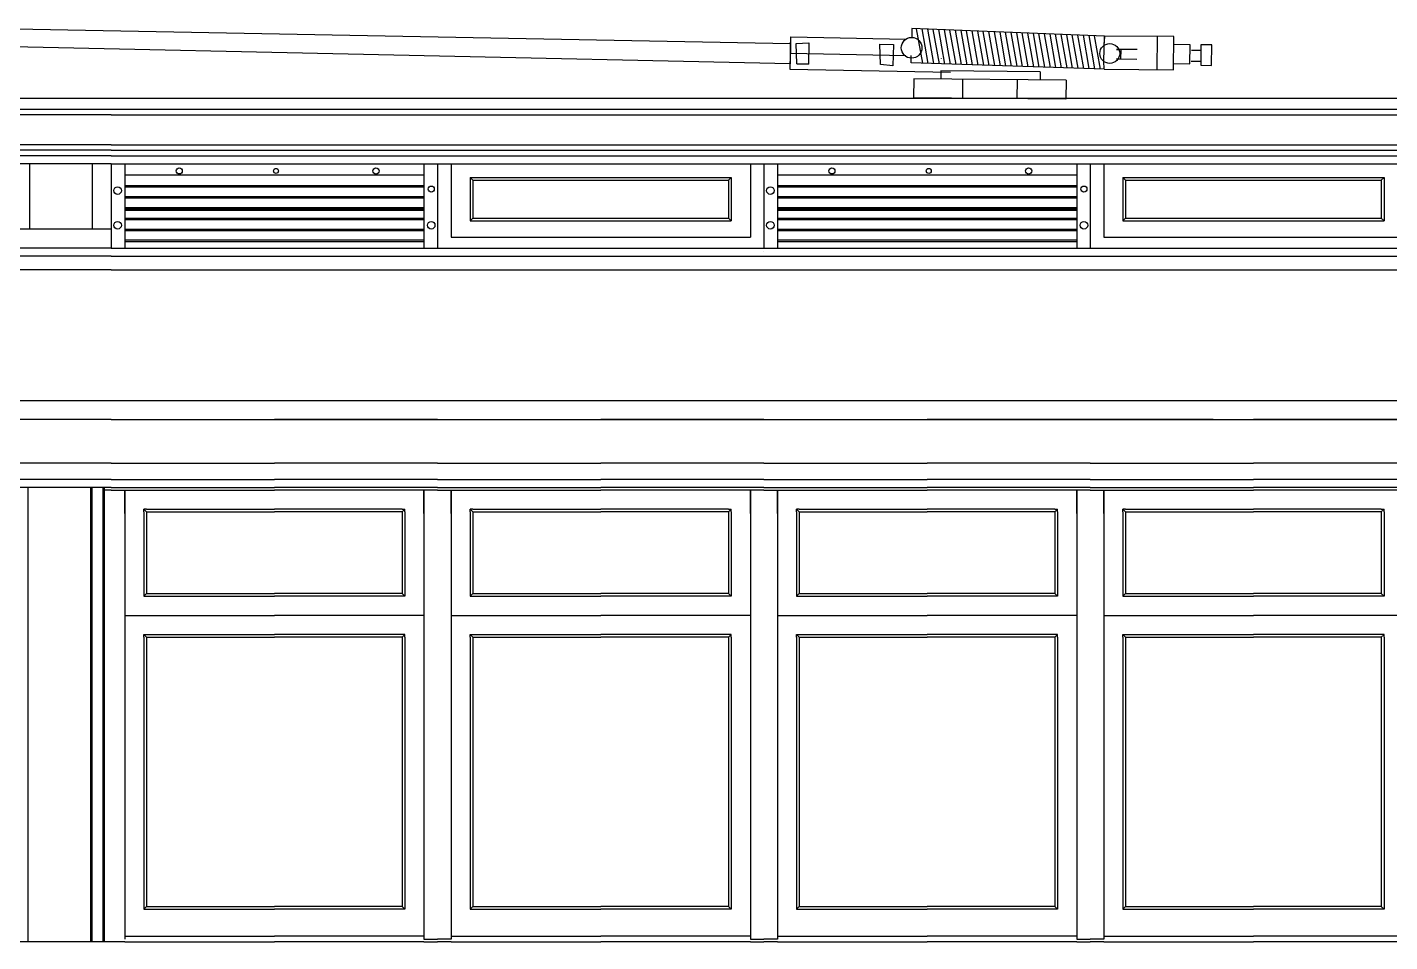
# Model space of a CAD drawing. Extents: x 0 to 750, y -2 to 474.
# Drawn here: x 101 to 226.3, y 225.4 to 309.4 of the extents above; entities that cross this region are included whole.
import ezdxf

# ---------------------------------------------------------------- set-up
doc = ezdxf.new("R2010")
doc.units = 0
doc.layers.get('0').update_dxf_attribs({"color": 1, "linetype": 'CONTINUOUS'})

# ---------------------------------------------------------------- blocks, each defined once
blk = doc.blocks.new('*X1')
at = {"color": 0}
for p, q in [((478.825356, 322.7844), (479.364139, 325.839989)), ((479.335965, 322.80082), (479.875395, 325.860084)), ((479.846573, 322.817241), (480.386652, 325.880178)), ((480.357182, 322.833661), (480.897908, 325.900273)), ((480.867791, 322.850082), (481.409165, 325.920368)), ((481.378399, 322.866502), (481.920421, 325.940463)), ((481.889008, 322.882923), (482.431678, 325.960558)), ((482.399617, 322.899343), (482.942935, 325.980653)), ((482.910225, 322.915764), (483.454191, 326.000748)), ((483.420834, 322.932185), (483.965448, 326.020842)), ((483.931443, 322.948605), (484.476704, 326.040937)), ((484.442051, 322.965026), (484.987961, 326.061032)), ((484.95266, 322.981446), (485.499217, 326.081127)), ((485.463269, 322.997867), (486.010474, 326.101222)), ((485.973878, 323.014287), (486.521731, 326.121317)), ((486.484486, 323.030708), (487.032987, 326.141412)), ((486.995095, 323.047128), (487.544244, 326.161506)), ((487.505704, 323.063549), (488.0555, 326.181601)), ((488.016312, 323.07997), (488.566757, 326.201696)), ((488.526921, 323.09639), (489.078014, 326.221791)), ((489.03753, 323.112811), (489.58927, 326.241886)), ((489.548138, 323.129231), (490.100527, 326.261981)), ((490.058747, 323.145652), (490.611783, 326.282076)), ((490.569356, 323.162072), (491.12304, 326.30217)), ((491.079964, 323.178493), (491.634296, 326.322265)), ((491.590573, 323.194913), (492.145553, 326.34236)), ((492.101182, 323.211334), (492.65681, 326.362455)), ((492.611791, 323.227755), (493.168066, 326.38255)), ((493.122399, 323.244175), (493.679323, 326.402645)), ((493.633008, 323.260596), (494.190579, 326.42274)), ((494.143617, 323.277016), (494.701836, 326.442834)), ((494.654225, 323.293437), (495.213092, 326.462929)), ((495.164834, 323.309857), (495.724349, 326.483024))]:
    blk.add_line(p, q, dxfattribs=at)

msp = doc.modelspace()

# ---------------------------------------------------------------- linework, layer by layer
for p, q in [((91.706345, 309.417467), (171.189734, 307.927739)), ((171.142168, 305.54235), (171.201978, 308.541753)), ((171.201978, 308.541753), (181.795205, 308.330516)), ((200.04415, 308.599478), (182.337208, 309.295446)), ((182.337208, 309.295446), (182.337208, 308.420446)), ((200.04415, 308.599478), (199.993458, 307.701696)), ((199.993458, 306.295446), (200.04415, 308.599478)), ((206.419213, 308.574859), (200.04415, 308.599478)), ((204.889351, 305.521147), (204.919284, 308.589491)), ((206.38928, 305.506515), (206.419213, 308.574859)), ((91.706345, 307.811663), (171.152804, 306.075758)), ((171.19201, 308.041853), (171.152136, 306.04225)), ((171.172073, 307.042051), (171.19201, 308.041853)), ((171.172073, 307.042051), (181.765714, 306.830806)), ((171.709119, 307.918004), (172.859702, 307.983466)), ((171.760484, 306.060455), (171.709119, 307.918004)), ((172.859702, 307.983466), (172.820934, 306.039309)), ((179.399139, 307.853065), (180.63633, 307.828394)), ((179.450504, 305.995516), (179.399139, 307.853065)), ((180.63633, 307.828394), (180.597562, 305.884237)), ((201.157269, 307.376132), (201.532251, 307.372474)), ((203.03218, 307.357841), (201.157269, 307.376132)), ((201.532251, 307.372474), (201.523715, 306.497515)), ((207.911825, 307.810262), (206.411896, 307.824894)), ((207.894754, 306.060345), (207.911825, 307.810262)), ((208.031942, 307.309066), (208.9069, 307.30053)), ((208.911778, 307.800507), (208.902023, 306.800554)), ((209.91173, 307.790752), (208.911778, 307.800507)), ((209.893439, 305.915841), (209.91173, 307.790752)), ((171.760484, 306.060455), (172.820934, 306.039309)), ((172.820934, 306.039309), (171.760484, 306.060455)), ((180.597562, 305.884237), (179.450504, 305.995516)), ((182.274708, 306.139196), (182.274708, 306.826696)), ((200.014583, 305.568703), (182.274708, 306.139196)), ((185.030649, 306.534522), (185.034323, 306.508565)), ((200.014583, 305.568703), (199.993458, 306.295446)), ((201.148733, 306.501173), (203.023644, 306.482883)), ((201.523715, 306.497515), (201.148733, 306.501173)), ((206.394825, 306.074977), (207.894754, 306.060345)), ((208.022187, 306.309114), (208.897145, 306.300578)), ((208.902023, 306.800554), (208.893487, 305.925596)), ((208.893487, 305.925596), (209.893439, 305.915841)), ((185.889236, 305.248282), (171.142168, 305.54235)), ((182.505109, 304.682956), (182.488038, 302.933039)), ((196.504443, 304.546386), (182.505109, 304.682956)), ((185.012307, 305.408533), (185.00499, 304.658568)), ((194.136872, 305.319518), (185.012307, 305.408533)), ((187.004895, 304.639058), (186.987824, 302.889142)), ((192.004657, 304.590283), (191.987586, 302.840367)), ((194.136872, 305.319518), (194.129556, 304.569554)), ((196.504443, 304.546386), (196.487372, 302.796469)), ((200.014583, 305.568703), (206.38928, 305.506515)), ((303.487705, 302.864754), (88.761422, 302.864754)), ((303.487705, 301.864754), (88.761422, 301.864754)), ((196.487372, 302.796469), (182.488038, 302.933039)), ((108.737705, 301.364754), (91.737705, 301.364754)), ((108.737705, 301.364754), (138.737705, 301.364754)), ((168.737705, 301.364754), (198.737705, 301.364754)), ((108.737705, 298.614754), (91.737705, 298.614754)), ((108.737705, 298.114754), (91.987705, 298.114754)), ((108.737705, 298.614754), (138.737705, 298.614754)), ((108.737705, 298.114754), (138.737705, 298.114754)), ((168.737705, 298.614754), (198.737705, 298.614754)), ((168.737705, 298.114754), (198.737705, 298.114754)), ((108.737705, 297.614754), (92.487705, 297.614754)), ((108.737705, 296.864754), (92.737705, 296.864754)), ((101.237705, 296.84286), (101.237705, 290.864754)), ((106.987705, 296.864754), (106.987705, 290.864754)), ((108.737705, 297.614754), (138.737705, 297.614754)), ((108.737705, 296.864754), (108.737705, 289.114754)), ((108.737705, 296.864754), (108.737705, 289.114754)), ((108.737705, 296.864754), (108.737705, 289.114754)), ((108.737705, 296.864754), (138.737705, 296.864754)), ((108.737705, 296.864754), (138.737705, 296.864754)), ((109.987705, 296.864754), (109.987705, 289.114754)), ((137.487705, 296.864754), (137.487705, 289.114754)), ((138.737705, 296.864754), (138.737705, 289.114754)), ((138.737705, 296.864754), (138.737705, 289.114754)), ((138.737705, 296.864754), (168.737705, 296.864754)), ((138.737705, 296.864754), (168.737705, 296.864754)), ((139.987705, 296.864754), (139.987705, 290.114754)), ((167.487705, 296.864754), (167.487705, 290.114754)), ((168.737705, 297.614754), (198.737705, 297.614754)), ((168.737705, 296.864754), (198.737705, 296.864754)), ((168.737705, 296.864754), (198.737705, 296.864754)), ((168.737705, 296.864754), (168.737705, 289.114754)), ((168.737705, 296.864754), (168.737705, 289.114754)), ((169.987705, 296.864754), (169.987705, 289.114754)), ((197.487705, 296.864754), (197.487705, 289.114754)), ((198.737705, 296.864754), (228.737705, 296.864754)), ((198.737705, 296.864754), (228.737705, 296.864754)), ((198.737705, 296.864754), (198.737705, 289.114754)), ((198.737705, 296.864754), (198.737705, 289.114754)), ((199.987705, 296.864754), (199.987705, 290.114754)), ((109.987705, 295.864754), (137.487705, 295.864754)), ((141.737705, 295.614754), (141.987705, 295.364754)), ((141.737705, 295.614754), (141.737705, 291.614754)), ((141.737705, 295.614754), (165.737705, 295.614754)), ((165.487705, 295.364754), (165.737705, 295.614754)), ((165.737705, 295.614754), (165.737705, 291.614754)), ((169.987705, 295.864754), (197.487705, 295.864754)), ((201.737705, 295.614754), (225.737705, 295.614754)), ((201.737705, 295.614754), (201.737705, 291.614754)), ((201.737705, 295.614754), (201.987705, 295.364754)), ((225.487705, 295.364754), (225.737705, 295.614754)), ((225.737705, 295.614754), (225.737705, 291.614754)), ((109.987705, 294.864754), (137.487705, 294.864754)), ((109.987705, 294.739754), (137.487705, 294.739754)), ((141.987705, 295.364754), (141.987705, 291.864754)), ((141.987705, 295.364754), (165.487705, 295.364754)), ((165.487705, 295.364754), (165.487705, 291.864754)), ((169.987705, 294.864754), (197.487705, 294.864754)), ((169.987705, 294.739754), (197.487705, 294.739754)), ((201.987705, 295.364754), (225.487705, 295.364754)), ((201.987705, 295.364754), (201.987705, 291.864754)), ((225.487705, 295.364754), (225.487705, 291.864754)), ((109.987705, 293.864754), (137.487705, 293.864754)), ((109.987705, 293.739754), (137.487705, 293.739754)), ((169.987705, 293.864754), (197.487705, 293.864754)), ((169.987705, 293.739754), (197.487705, 293.739754)), ((109.987705, 292.864754), (137.487705, 292.864754)), ((109.987705, 292.739754), (137.487705, 292.739754)), ((109.987705, 292.614754), (137.487705, 292.614754)), ((109.987705, 291.864754), (137.487705, 291.864754)), ((141.737705, 291.614754), (141.987705, 291.864754)), ((141.987705, 291.864754), (165.487705, 291.864754)), ((165.737705, 291.614754), (165.487705, 291.864754)), ((169.987705, 292.864754), (197.487705, 292.864754)), ((169.987705, 292.739754), (197.487705, 292.739754)), ((169.987705, 292.614754), (197.487705, 292.614754)), ((169.987705, 291.864754), (197.487705, 291.864754)), ((201.737705, 291.614754), (201.987705, 291.864754)), ((201.987705, 291.864754), (225.487705, 291.864754)), ((225.737705, 291.614754), (225.487705, 291.864754)), ((108.737705, 290.864754), (97.703331, 290.864754)), ((109.987705, 291.739754), (137.487705, 291.739754)), ((109.987705, 290.864754), (137.487705, 290.864754)), ((109.987705, 290.739754), (137.487705, 290.739754)), ((141.737705, 291.614754), (165.737705, 291.614754)), ((169.987705, 291.739754), (197.487705, 291.739754)), ((169.987705, 290.864754), (197.487705, 290.864754)), ((169.987705, 290.739754), (197.487705, 290.739754)), ((201.737705, 291.614754), (225.737705, 291.614754)), ((109.987705, 289.864754), (137.487705, 289.864754)), ((109.987705, 289.739754), (137.487705, 289.739754)), ((139.987705, 290.114754), (167.487705, 290.114754)), ((169.987705, 289.864754), (197.487705, 289.864754)), ((169.987705, 289.739754), (197.487705, 289.739754)), ((199.987705, 290.114754), (227.487705, 290.114754)), ((108.737705, 289.114754), (97.703331, 289.114754)), ((108.737705, 288.364754), (97.737705, 288.364754)), ((108.737705, 289.114754), (138.737705, 289.114754)), ((108.737705, 288.364754), (138.737705, 288.364754)), ((138.737705, 289.114754), (168.737705, 289.114754)), ((138.737705, 288.364754), (168.737705, 288.364754)), ((168.737705, 289.114754), (198.737705, 289.114754)), ((168.737705, 288.834327), (168.737705, 288.830622)), ((168.737705, 288.364754), (198.737705, 288.364754)), ((198.737705, 289.114754), (228.737705, 289.114754)), ((198.737705, 288.364754), (228.737705, 288.364754)), ((108.737705, 287.114754), (97.714387, 287.114754)), ((108.737705, 287.114754), (138.737705, 287.114754)), ((138.737705, 287.114754), (168.737705, 287.114754)), ((168.737705, 287.114754), (198.737705, 287.114754)), ((198.737705, 287.114754), (228.737705, 287.114754)), ((97.737705, 275.114754), (138.737705, 275.114754)), ((138.737705, 275.114754), (168.737705, 275.114754)), ((168.737705, 275.114754), (198.737705, 275.114754)), ((198.737705, 275.114754), (228.737705, 275.114754)), ((108.737705, 273.364754), (138.737705, 273.364754)), ((123.487705, 273.364754), (123.737705, 273.364754)), ((123.487705, 273.364754), (123.737705, 273.364754)), ((123.987705, 273.364754), (123.737705, 273.364754)), ((123.987705, 273.364754), (123.737705, 273.364754)), ((138.737705, 273.364754), (168.737705, 273.364754)), ((153.487705, 273.364754), (153.737705, 273.364754)), ((153.487705, 273.364754), (153.737705, 273.364754)), ((153.987705, 273.364754), (153.737705, 273.364754)), ((153.987705, 273.364754), (153.737705, 273.364754)), ((168.737705, 273.364754), (198.737705, 273.364754)), ((183.487705, 273.364754), (183.737705, 273.364754)), ((183.487705, 273.364754), (183.737705, 273.364754)), ((183.987705, 273.364754), (183.737705, 273.364754)), ((183.987705, 273.364754), (183.737705, 273.364754)), ((210.021796, 273.364754), (195.021796, 273.364754)), ((195.021796, 273.364754), (209.771796, 273.364754)), ((198.737705, 273.364754), (228.737705, 273.364754)), ((209.771796, 273.364754), (210.021796, 273.364754)), ((213.487705, 273.364754), (213.737705, 273.364754)), ((213.487705, 273.364754), (213.737705, 273.364754)), ((213.987705, 273.364754), (213.737705, 273.364754)), ((213.987705, 273.364754), (213.737705, 273.364754)), ((123.487705, 269.364754), (123.737705, 269.364754)), ((123.987705, 269.364754), (123.737705, 269.364754)), ((153.487705, 269.364754), (153.737705, 269.364754)), ((153.987705, 269.364754), (153.737705, 269.364754)), ((183.487705, 269.364754), (183.737705, 269.364754)), ((183.987705, 269.364754), (183.737705, 269.364754)), ((213.487705, 269.364754), (213.737705, 269.364754)), ((213.987705, 269.364754), (213.737705, 269.364754)), ((108.737705, 266.864754), (108.112705, 266.864754)), ((123.487705, 267.864754), (123.737705, 267.864754)), ((123.487705, 267.114754), (123.737705, 267.114754)), ((123.487705, 266.864754), (123.737705, 266.864754)), ((123.987705, 267.864754), (123.737705, 267.864754)), ((123.987705, 267.114754), (123.737705, 267.114754)), ((123.987705, 266.864754), (123.737705, 266.864754)), ((153.487705, 267.864754), (153.737705, 267.864754)), ((153.487705, 267.114754), (153.737705, 267.114754)), ((153.487705, 266.864754), (153.737705, 266.864754)), ((153.987705, 267.864754), (153.737705, 267.864754)), ((153.987705, 267.114754), (153.737705, 267.114754)), ((153.987705, 266.864754), (153.737705, 266.864754)), ((183.487705, 267.864754), (183.737705, 267.864754)), ((183.487705, 267.114754), (183.737705, 267.114754)), ((183.487705, 266.864754), (183.737705, 266.864754)), ((183.987705, 267.864754), (183.737705, 267.864754)), ((183.987705, 267.114754), (183.737705, 267.114754)), ((183.987705, 266.864754), (183.737705, 266.864754)), ((213.487705, 267.864754), (213.737705, 267.864754)), ((213.487705, 267.114754), (213.737705, 267.114754)), ((213.487705, 266.864754), (213.737705, 266.864754)), ((213.987705, 267.864754), (213.737705, 267.864754)), ((213.987705, 267.114754), (213.737705, 267.114754)), ((213.987705, 266.864754), (213.737705, 266.864754)), ((123.487705, 265.114754), (123.737705, 265.114754)), ((123.487705, 264.864754), (123.737705, 264.864754)), ((123.987705, 265.114754), (123.737705, 265.114754)), ((123.987705, 264.864754), (123.737705, 264.864754)), ((153.487705, 265.114754), (153.737705, 265.114754)), ((153.487705, 264.864754), (153.737705, 264.864754)), ((153.987705, 265.114754), (153.737705, 265.114754)), ((153.987705, 264.864754), (153.737705, 264.864754)), ((183.487705, 265.114754), (183.737705, 265.114754)), ((183.487705, 264.864754), (183.737705, 264.864754)), ((183.987705, 265.114754), (183.737705, 265.114754)), ((183.987705, 264.864754), (183.737705, 264.864754)), ((213.487705, 265.114754), (213.737705, 265.114754)), ((213.487705, 264.864754), (213.737705, 264.864754)), ((213.987705, 265.114754), (213.737705, 265.114754)), ((213.987705, 264.864754), (213.737705, 264.864754)), ((123.487705, 257.364754), (123.737705, 257.364754)), ((123.487705, 257.114754), (123.737705, 257.114754)), ((123.987705, 257.364754), (123.737705, 257.364754)), ((123.987705, 257.114754), (123.737705, 257.114754)), ((153.487705, 257.364754), (153.737705, 257.364754)), ((153.487705, 257.114754), (153.737705, 257.114754)), ((153.987705, 257.364754), (153.737705, 257.364754)), ((153.987705, 257.114754), (153.737705, 257.114754)), ((183.487705, 257.364754), (183.737705, 257.364754)), ((183.487705, 257.114754), (183.737705, 257.114754)), ((183.987705, 257.364754), (183.737705, 257.364754)), ((183.987705, 257.114754), (183.737705, 257.114754)), ((213.487705, 257.364754), (213.737705, 257.364754)), ((213.487705, 257.114754), (213.737705, 257.114754)), ((213.987705, 257.364754), (213.737705, 257.364754)), ((213.987705, 257.114754), (213.737705, 257.114754)), ((123.487705, 255.364754), (123.737705, 255.364754)), ((123.987705, 255.364754), (123.737705, 255.364754)), ((153.487705, 255.364754), (153.737705, 255.364754)), ((153.987705, 255.364754), (153.737705, 255.364754)), ((183.487705, 255.364754), (183.737705, 255.364754)), ((183.987705, 255.364754), (183.737705, 255.364754)), ((213.487705, 255.364754), (213.737705, 255.364754)), ((213.987705, 255.364754), (213.737705, 255.364754)), ((123.487705, 253.614754), (123.737705, 253.614754)), ((123.487705, 253.364754), (123.737705, 253.364754)), ((123.987705, 253.614754), (123.737705, 253.614754)), ((123.987705, 253.364754), (123.737705, 253.364754)), ((153.487705, 253.614754), (153.737705, 253.614754)), ((153.487705, 253.364754), (153.737705, 253.364754)), ((153.987705, 253.614754), (153.737705, 253.614754)), ((153.987705, 253.364754), (153.737705, 253.364754)), ((183.487705, 253.614754), (183.737705, 253.614754)), ((183.487705, 253.364754), (183.737705, 253.364754)), ((183.987705, 253.614754), (183.737705, 253.614754)), ((183.987705, 253.364754), (183.737705, 253.364754)), ((213.487705, 253.614754), (213.737705, 253.614754)), ((213.487705, 253.364754), (213.737705, 253.364754)), ((213.987705, 253.614754), (213.737705, 253.614754)), ((213.987705, 253.364754), (213.737705, 253.364754)), ((123.487705, 228.614754), (123.737705, 228.614754)), ((123.487705, 228.364754), (123.737705, 228.364754)), ((123.987705, 228.614754), (123.737705, 228.614754)), ((123.987705, 228.364754), (123.737705, 228.364754)), ((153.487705, 228.614754), (153.737705, 228.614754)), ((153.487705, 228.364754), (153.737705, 228.364754)), ((153.987705, 228.614754), (153.737705, 228.614754)), ((153.987705, 228.364754), (153.737705, 228.364754)), ((183.487705, 228.614754), (183.737705, 228.614754)), ((183.487705, 228.364754), (183.737705, 228.364754)), ((183.987705, 228.614754), (183.737705, 228.614754)), ((183.987705, 228.364754), (183.737705, 228.364754)), ((213.487705, 228.614754), (213.737705, 228.614754)), ((213.487705, 228.364754), (213.737705, 228.364754)), ((213.987705, 228.614754), (213.737705, 228.614754)), ((213.987705, 228.364754), (213.737705, 228.364754)), ((123.487705, 225.864754), (123.737705, 225.864754)), ((123.987705, 225.864754), (123.737705, 225.864754)), ((153.487705, 225.864754), (153.737705, 225.864754)), ((153.987705, 225.864754), (153.737705, 225.864754)), ((183.487705, 225.864754), (183.737705, 225.864754)), ((183.987705, 225.864754), (183.737705, 225.864754)), ((213.487705, 225.864754), (213.737705, 225.864754)), ((213.987705, 225.864754), (213.737705, 225.864754)), ((123.487705, 225.364754), (123.737705, 225.364754)), ((123.987705, 225.364754), (123.737705, 225.364754)), ((153.487705, 225.364754), (153.737705, 225.364754)), ((153.987705, 225.364754), (153.737705, 225.364754)), ((183.487705, 225.364754), (183.737705, 225.364754)), ((183.987705, 225.364754), (183.737705, 225.364754)), ((213.487705, 225.364754), (213.737705, 225.364754)), ((213.987705, 225.364754), (213.737705, 225.364754))]:
    msp.add_line(p, q)
at = {"color": 1}
for p, q in [((138.737705, 301.364754), (168.737705, 301.364754)), ((198.737705, 301.364754), (228.737705, 301.364754)), ((138.737705, 298.614754), (168.737705, 298.614754)), ((138.737705, 298.114754), (168.737705, 298.114754)), ((198.737705, 298.614754), (228.737705, 298.614754)), ((198.737705, 298.114754), (228.737705, 298.114754)), ((138.737705, 297.614754), (168.737705, 297.614754)), ((198.737705, 297.614754), (228.737705, 297.614754)), ((108.737705, 273.364754), (41.237705, 273.364754)), ((108.737705, 273.364754), (123.487705, 273.364754)), ((108.737705, 273.364754), (123.487705, 273.364754)), ((138.737705, 273.364754), (123.987705, 273.364754)), ((138.737705, 273.364754), (123.987705, 273.364754)), ((138.737705, 273.364754), (168.737705, 273.364754)), ((138.737705, 273.364754), (153.487705, 273.364754)), ((168.737705, 273.364754), (153.987705, 273.364754)), ((168.737705, 273.364754), (183.487705, 273.364754)), ((168.737705, 273.364754), (183.487705, 273.364754)), ((198.737705, 273.364754), (183.987705, 273.364754)), ((198.737705, 273.364754), (183.987705, 273.364754)), ((195.021796, 273.364754), (209.771796, 273.364754)), ((198.737705, 273.364754), (228.737705, 273.364754)), ((198.737705, 273.364754), (213.487705, 273.364754)), ((228.737705, 273.364754), (213.987705, 273.364754)), ((108.737705, 269.364754), (41.237705, 269.364754)), ((108.737705, 269.364754), (123.487705, 269.364754)), ((108.737705, 269.364754), (123.487705, 269.364754)), ((138.737705, 269.364754), (123.987705, 269.364754)), ((138.737705, 269.364754), (123.987705, 269.364754)), ((138.737705, 269.364754), (153.487705, 269.364754)), ((138.737705, 269.364754), (153.487705, 269.364754)), ((168.737705, 269.364754), (153.987705, 269.364754)), ((168.737705, 269.364754), (153.987705, 269.364754)), ((168.737705, 269.364754), (183.487705, 269.364754)), ((168.737705, 269.364754), (183.487705, 269.364754)), ((198.737705, 269.364754), (183.987705, 269.364754)), ((198.737705, 269.364754), (183.987705, 269.364754)), ((198.737705, 269.364754), (213.487705, 269.364754)), ((198.737705, 269.364754), (213.487705, 269.364754)), ((228.737705, 269.364754), (213.987705, 269.364754)), ((228.737705, 269.364754), (213.987705, 269.364754)), ((108.737705, 267.864754), (41.237705, 267.864754)), ((108.737705, 267.114754), (41.237705, 267.114754)), ((101.112705, 225.364754), (101.112705, 267.114754)), ((106.862705, 225.364754), (106.862705, 267.114754)), ((106.987705, 225.364754), (106.987705, 267.114754)), ((107.987705, 225.364754), (107.987705, 267.114754)), ((108.112705, 225.364754), (108.112705, 267.114754)), ((108.737705, 267.864754), (123.487705, 267.864754)), ((108.737705, 267.114754), (123.487705, 267.114754)), ((108.737705, 266.864754), (123.487705, 266.864754)), ((109.987705, 264.739754), (109.987705, 266.864754)), ((109.987705, 266.864754), (109.987705, 255.364754)), ((138.737705, 267.864754), (123.987705, 267.864754)), ((138.737705, 267.114754), (123.987705, 267.114754)), ((138.737705, 266.864754), (123.987705, 266.864754)), ((137.487705, 266.864754), (137.487705, 255.364754)), ((137.487705, 264.739754), (137.487705, 266.864754)), ((138.737705, 267.864754), (153.487705, 267.864754)), ((138.737705, 267.114754), (153.487705, 267.114754)), ((138.737705, 266.864754), (153.487705, 266.864754)), ((139.987705, 264.739754), (139.987705, 266.864754)), ((139.987705, 266.864754), (139.987705, 255.364754)), ((168.737705, 267.864754), (153.987705, 267.864754)), ((168.737705, 267.114754), (153.987705, 267.114754)), ((168.737705, 266.864754), (153.987705, 266.864754)), ((167.487705, 266.864754), (167.487705, 255.364754)), ((167.487705, 264.739754), (167.487705, 266.864754)), ((168.737705, 267.864754), (183.487705, 267.864754)), ((168.737705, 267.114754), (183.487705, 267.114754)), ((168.737705, 266.864754), (183.487705, 266.864754)), ((169.987705, 266.864754), (169.987705, 255.364754)), ((169.987705, 264.739754), (169.987705, 266.864754)), ((198.737705, 267.864754), (183.987705, 267.864754)), ((198.737705, 267.114754), (183.987705, 267.114754)), ((198.737705, 266.864754), (183.987705, 266.864754)), ((197.487705, 264.739754), (197.487705, 266.864754)), ((197.487705, 266.864754), (197.487705, 255.364754)), ((198.737705, 267.864754), (213.487705, 267.864754)), ((198.737705, 267.114754), (213.487705, 267.114754)), ((198.737705, 266.864754), (213.487705, 266.864754)), ((199.987705, 266.864754), (199.987705, 255.364754)), ((199.987705, 264.739754), (199.987705, 266.864754)), ((228.737705, 267.864754), (213.987705, 267.864754)), ((228.737705, 267.114754), (213.987705, 267.114754)), ((228.737705, 266.864754), (213.987705, 266.864754)), ((111.737705, 264.864754), (111.737705, 265.114754)), ((111.987705, 265.114754), (111.737705, 265.114754)), ((111.987705, 264.864754), (111.737705, 265.114754)), ((111.737705, 264.864754), (111.737705, 257.364754)), ((111.987705, 265.114754), (123.487705, 265.114754)), ((111.987705, 264.864754), (111.987705, 257.364754)), ((111.987705, 264.864754), (123.487705, 264.864754)), ((135.487705, 265.114754), (123.987705, 265.114754)), ((135.487705, 264.864754), (123.987705, 264.864754)), ((135.487705, 264.864754), (135.737705, 265.114754)), ((135.487705, 265.114754), (135.737705, 265.114754)), ((135.487705, 264.864754), (135.487705, 257.364754)), ((135.737705, 264.864754), (135.737705, 265.114754)), ((135.737705, 264.864754), (135.737705, 257.364754)), ((141.737705, 264.864754), (141.737705, 265.114754)), ((141.987705, 265.114754), (141.737705, 265.114754)), ((141.987705, 264.864754), (141.737705, 265.114754)), ((141.737705, 264.864754), (141.737705, 257.364754)), ((141.987705, 265.114754), (153.487705, 265.114754)), ((141.987705, 264.864754), (141.987705, 257.364754)), ((141.987705, 264.864754), (153.487705, 264.864754)), ((165.487705, 265.114754), (153.987705, 265.114754)), ((165.487705, 264.864754), (153.987705, 264.864754)), ((165.487705, 264.864754), (165.737705, 265.114754)), ((165.487705, 265.114754), (165.737705, 265.114754)), ((165.487705, 264.864754), (165.487705, 257.364754)), ((165.737705, 264.864754), (165.737705, 265.114754)), ((165.737705, 264.864754), (165.737705, 257.364754)), ((171.987705, 264.864754), (171.737705, 265.114754)), ((171.987705, 265.114754), (171.737705, 265.114754)), ((171.737705, 264.864754), (171.737705, 265.114754)), ((171.737705, 264.864754), (171.737705, 257.364754)), ((171.987705, 265.114754), (183.487705, 265.114754)), ((171.987705, 264.864754), (183.487705, 264.864754)), ((171.987705, 264.864754), (171.987705, 257.364754)), ((195.487705, 265.114754), (183.987705, 265.114754)), ((195.487705, 264.864754), (183.987705, 264.864754)), ((195.487705, 265.114754), (195.737705, 265.114754)), ((195.487705, 264.864754), (195.737705, 265.114754)), ((195.487705, 264.864754), (195.487705, 257.364754)), ((195.737705, 264.864754), (195.737705, 265.114754)), ((195.737705, 264.864754), (195.737705, 257.364754)), ((201.987705, 264.864754), (201.737705, 265.114754)), ((201.987705, 265.114754), (201.737705, 265.114754)), ((201.737705, 264.864754), (201.737705, 265.114754)), ((201.737705, 264.864754), (201.737705, 257.364754)), ((201.987705, 265.114754), (213.487705, 265.114754)), ((201.987705, 264.864754), (213.487705, 264.864754)), ((201.987705, 264.864754), (201.987705, 257.364754)), ((225.487705, 265.114754), (213.987705, 265.114754)), ((225.487705, 264.864754), (213.987705, 264.864754)), ((225.487705, 265.114754), (225.737705, 265.114754)), ((225.487705, 264.864754), (225.737705, 265.114754)), ((225.487705, 264.864754), (225.487705, 257.364754)), ((225.737705, 264.864754), (225.737705, 265.114754)), ((225.737705, 264.864754), (225.737705, 257.364754)), ((111.737705, 257.364754), (111.737705, 257.114754)), ((111.987705, 257.364754), (111.737705, 257.114754)), ((111.737705, 257.114754), (111.987705, 257.114754)), ((111.987705, 257.364754), (123.487705, 257.364754)), ((111.987705, 257.114754), (123.487705, 257.114754)), ((135.487705, 257.364754), (123.987705, 257.364754)), ((135.487705, 257.114754), (123.987705, 257.114754)), ((135.487705, 257.364754), (135.737705, 257.114754)), ((135.737705, 257.114754), (135.487705, 257.114754)), ((135.737705, 257.364754), (135.737705, 257.114754)), ((141.737705, 257.364754), (141.737705, 257.114754)), ((141.987705, 257.364754), (141.737705, 257.114754)), ((141.737705, 257.114754), (141.987705, 257.114754)), ((141.987705, 257.364754), (153.487705, 257.364754)), ((141.987705, 257.114754), (153.487705, 257.114754)), ((165.487705, 257.364754), (153.987705, 257.364754)), ((165.487705, 257.114754), (153.987705, 257.114754)), ((165.487705, 257.364754), (165.737705, 257.114754)), ((165.737705, 257.114754), (165.487705, 257.114754)), ((165.737705, 257.364754), (165.737705, 257.114754)), ((171.987705, 257.364754), (171.737705, 257.114754)), ((171.737705, 257.364754), (171.737705, 257.114754)), ((171.737705, 257.114754), (171.987705, 257.114754)), ((171.987705, 257.364754), (183.487705, 257.364754)), ((171.987705, 257.114754), (183.487705, 257.114754)), ((195.487705, 257.364754), (183.987705, 257.364754)), ((195.487705, 257.114754), (183.987705, 257.114754)), ((195.487705, 257.364754), (195.737705, 257.114754)), ((195.737705, 257.114754), (195.487705, 257.114754)), ((195.737705, 257.364754), (195.737705, 257.114754)), ((201.987705, 257.364754), (201.737705, 257.114754)), ((201.737705, 257.364754), (201.737705, 257.114754)), ((201.737705, 257.114754), (201.987705, 257.114754)), ((201.987705, 257.364754), (213.487705, 257.364754)), ((201.987705, 257.114754), (213.487705, 257.114754)), ((225.487705, 257.364754), (213.987705, 257.364754)), ((225.487705, 257.114754), (213.987705, 257.114754)), ((225.487705, 257.364754), (225.737705, 257.114754)), ((225.737705, 257.114754), (225.487705, 257.114754)), ((225.737705, 257.364754), (225.737705, 257.114754)), ((109.987705, 255.364754), (123.487705, 255.364754)), ((109.987705, 255.364754), (109.987705, 225.864754)), ((137.487705, 255.364754), (123.987705, 255.364754)), ((137.487705, 255.364754), (137.487705, 225.864754)), ((139.987705, 255.364754), (153.487705, 255.364754)), ((139.987705, 255.364754), (139.987705, 225.864754)), ((167.487705, 255.364754), (153.987705, 255.364754)), ((167.487705, 255.364754), (167.487705, 225.864754)), ((169.987705, 255.364754), (169.987705, 225.864754)), ((169.987705, 255.364754), (183.487705, 255.364754)), ((197.487705, 255.364754), (183.987705, 255.364754)), ((197.487705, 255.364754), (197.487705, 225.864754)), ((199.987705, 255.364754), (199.987705, 225.864754)), ((199.987705, 255.364754), (213.487705, 255.364754)), ((227.487705, 255.364754), (213.987705, 255.364754)), ((111.737705, 253.364754), (111.737705, 253.614754)), ((111.737705, 253.614754), (111.987705, 253.614754)), ((111.987705, 253.364754), (111.737705, 253.614754)), ((111.737705, 253.364754), (111.737705, 228.614754)), ((111.987705, 253.614754), (123.487705, 253.614754)), ((111.987705, 253.364754), (123.487705, 253.364754)), ((111.987705, 253.364754), (111.987705, 228.614754)), ((135.487705, 253.614754), (123.987705, 253.614754)), ((135.487705, 253.364754), (123.987705, 253.364754)), ((135.487705, 253.364754), (135.737705, 253.614754)), ((135.737705, 253.614754), (135.487705, 253.614754)), ((135.487705, 253.364754), (135.487705, 228.614754)), ((135.737705, 253.364754), (135.737705, 253.614754)), ((135.737705, 253.364754), (135.737705, 228.614754)), ((141.737705, 253.364754), (141.737705, 253.614754)), ((141.737705, 253.614754), (141.987705, 253.614754)), ((141.987705, 253.364754), (141.737705, 253.614754)), ((141.737705, 253.364754), (141.737705, 228.614754)), ((141.987705, 253.614754), (153.487705, 253.614754)), ((141.987705, 253.364754), (153.487705, 253.364754)), ((141.987705, 253.364754), (141.987705, 228.614754)), ((165.487705, 253.614754), (153.987705, 253.614754)), ((165.487705, 253.364754), (153.987705, 253.364754)), ((165.487705, 253.364754), (165.737705, 253.614754)), ((165.737705, 253.614754), (165.487705, 253.614754)), ((165.487705, 253.364754), (165.487705, 228.614754)), ((165.737705, 253.364754), (165.737705, 253.614754)), ((165.737705, 253.364754), (165.737705, 228.614754)), ((171.987705, 253.364754), (171.737705, 253.614754)), ((171.737705, 253.614754), (171.987705, 253.614754)), ((171.737705, 253.364754), (171.737705, 253.614754)), ((171.737705, 253.364754), (171.737705, 228.614754)), ((171.987705, 253.614754), (183.487705, 253.614754)), ((171.987705, 253.364754), (171.987705, 228.614754)), ((171.987705, 253.364754), (183.487705, 253.364754)), ((195.487705, 253.614754), (183.987705, 253.614754)), ((195.487705, 253.364754), (183.987705, 253.364754)), ((195.737705, 253.614754), (195.487705, 253.614754)), ((195.487705, 253.364754), (195.737705, 253.614754)), ((195.487705, 253.364754), (195.487705, 228.614754)), ((195.737705, 253.364754), (195.737705, 253.614754)), ((195.737705, 253.364754), (195.737705, 228.614754)), ((201.987705, 253.364754), (201.737705, 253.614754)), ((201.737705, 253.614754), (201.987705, 253.614754)), ((201.737705, 253.364754), (201.737705, 253.614754)), ((201.737705, 253.364754), (201.737705, 228.614754)), ((201.987705, 253.614754), (213.487705, 253.614754)), ((201.987705, 253.364754), (201.987705, 228.614754)), ((201.987705, 253.364754), (213.487705, 253.364754)), ((225.487705, 253.614754), (213.987705, 253.614754)), ((225.487705, 253.364754), (213.987705, 253.364754)), ((225.737705, 253.614754), (225.487705, 253.614754)), ((225.487705, 253.364754), (225.737705, 253.614754)), ((225.487705, 253.364754), (225.487705, 228.614754)), ((225.737705, 253.364754), (225.737705, 253.614754)), ((225.737705, 253.364754), (225.737705, 228.614754)), ((111.737705, 228.614754), (111.737705, 228.364754)), ((111.987705, 228.614754), (111.737705, 228.364754)), ((111.737705, 228.364754), (111.987705, 228.364754)), ((111.987705, 228.614754), (123.487705, 228.614754)), ((111.987705, 228.364754), (123.487705, 228.364754)), ((135.487705, 228.614754), (123.987705, 228.614754)), ((135.487705, 228.364754), (123.987705, 228.364754)), ((135.487705, 228.614754), (135.737705, 228.364754)), ((135.737705, 228.364754), (135.487705, 228.364754)), ((135.737705, 228.614754), (135.737705, 228.364754)), ((141.737705, 228.614754), (141.737705, 228.364754)), ((141.987705, 228.614754), (141.737705, 228.364754)), ((141.737705, 228.364754), (141.987705, 228.364754)), ((141.987705, 228.614754), (153.487705, 228.614754)), ((141.987705, 228.364754), (153.487705, 228.364754)), ((165.487705, 228.614754), (153.987705, 228.614754)), ((165.487705, 228.364754), (153.987705, 228.364754)), ((165.487705, 228.614754), (165.737705, 228.364754)), ((165.737705, 228.364754), (165.487705, 228.364754)), ((165.737705, 228.614754), (165.737705, 228.364754)), ((171.987705, 228.614754), (171.737705, 228.364754)), ((171.737705, 228.614754), (171.737705, 228.364754)), ((171.737705, 228.364754), (171.987705, 228.364754)), ((171.987705, 228.614754), (183.487705, 228.614754)), ((171.987705, 228.364754), (183.487705, 228.364754)), ((195.487705, 228.614754), (183.987705, 228.614754)), ((195.487705, 228.364754), (183.987705, 228.364754)), ((195.487705, 228.614754), (195.737705, 228.364754)), ((195.737705, 228.364754), (195.487705, 228.364754)), ((195.737705, 228.614754), (195.737705, 228.364754)), ((201.987705, 228.614754), (201.737705, 228.364754)), ((201.737705, 228.614754), (201.737705, 228.364754)), ((201.737705, 228.364754), (201.987705, 228.364754)), ((201.987705, 228.614754), (213.487705, 228.614754)), ((201.987705, 228.364754), (213.487705, 228.364754)), ((225.487705, 228.614754), (213.987705, 228.614754)), ((225.487705, 228.364754), (213.987705, 228.364754)), ((225.487705, 228.614754), (225.737705, 228.364754)), ((225.737705, 228.364754), (225.487705, 228.364754)), ((225.737705, 228.614754), (225.737705, 228.364754)), ((109.987705, 225.864754), (123.487705, 225.864754)), ((109.987705, 225.864754), (109.987705, 225.614754)), ((137.487705, 225.864754), (123.987705, 225.864754)), ((137.487705, 225.864754), (137.487705, 225.614754)), ((137.487705, 225.614754), (138.737705, 225.614754)), ((139.987705, 225.614754), (138.737705, 225.614754)), ((139.987705, 225.864754), (153.487705, 225.864754)), ((139.987705, 225.864754), (139.987705, 225.614754)), ((167.487705, 225.864754), (153.987705, 225.864754)), ((167.487705, 225.864754), (167.487705, 225.614754)), ((167.487705, 225.614754), (168.737705, 225.614754)), ((169.987705, 225.614754), (168.737705, 225.614754)), ((169.987705, 225.864754), (169.987705, 225.614754)), ((169.987705, 225.864754), (183.487705, 225.864754)), ((197.487705, 225.864754), (183.987705, 225.864754)), ((197.487705, 225.864754), (197.487705, 225.614754)), ((197.487705, 225.614754), (198.737705, 225.614754)), ((199.987705, 225.614754), (198.737705, 225.614754)), ((199.987705, 225.864754), (199.987705, 225.614754)), ((199.987705, 225.864754), (213.487705, 225.864754)), ((227.487705, 225.864754), (213.987705, 225.864754)), ((108.737705, 225.364754), (97.487705, 225.364754)), ((109.987705, 225.364754), (108.737705, 225.364754)), ((109.987705, 225.364754), (123.487705, 225.364754)), ((137.487705, 225.364754), (123.987705, 225.364754)), ((137.487705, 225.364754), (138.737705, 225.364754)), ((139.987705, 225.364754), (138.737705, 225.364754)), ((139.987705, 225.364754), (153.487705, 225.364754)), ((167.487705, 225.364754), (153.987705, 225.364754)), ((167.487705, 225.364754), (168.737705, 225.364754)), ((169.987705, 225.364754), (168.737705, 225.364754)), ((169.987705, 225.364754), (183.487705, 225.364754)), ((197.487705, 225.364754), (183.987705, 225.364754)), ((197.487705, 225.364754), (198.737705, 225.364754)), ((199.987705, 225.364754), (198.737705, 225.364754)), ((199.987705, 225.364754), (213.487705, 225.364754)), ((227.487705, 225.364754), (213.987705, 225.364754))]:
    msp.add_line(p, q, dxfattribs=at)
for centre, radius in [((182.310088, 307.529801), 0.951972), ((200.52864, 307.007247), 0.910014), ((114.98967, 296.207263), 0.277377), ((123.88549, 296.207263), 0.23106), ((133.070135, 296.207263), 0.288825), ((174.98967, 296.207263), 0.277377), ((183.88549, 296.207263), 0.23106), ((193.070135, 296.207263), 0.288825), ((109.328693, 294.404315), 0.34659), ((138.15346, 294.543003), 0.277377), ((169.328693, 294.404315), 0.34659), ((198.15346, 294.543003), 0.277377), ((109.328693, 291.214483), 0.34659), ((138.15346, 291.214483), 0.34659), ((169.328693, 291.214483), 0.34659), ((198.15346, 291.214483), 0.34659)]:
    msp.add_circle(centre, radius)

# ---------------------------------------------------------------- block references
at = {"xscale": -1}
msp.add_blockref('*X1', (678.493458, -17.204554), dxfattribs=at)

doc.saveas('drawing.dxf')
